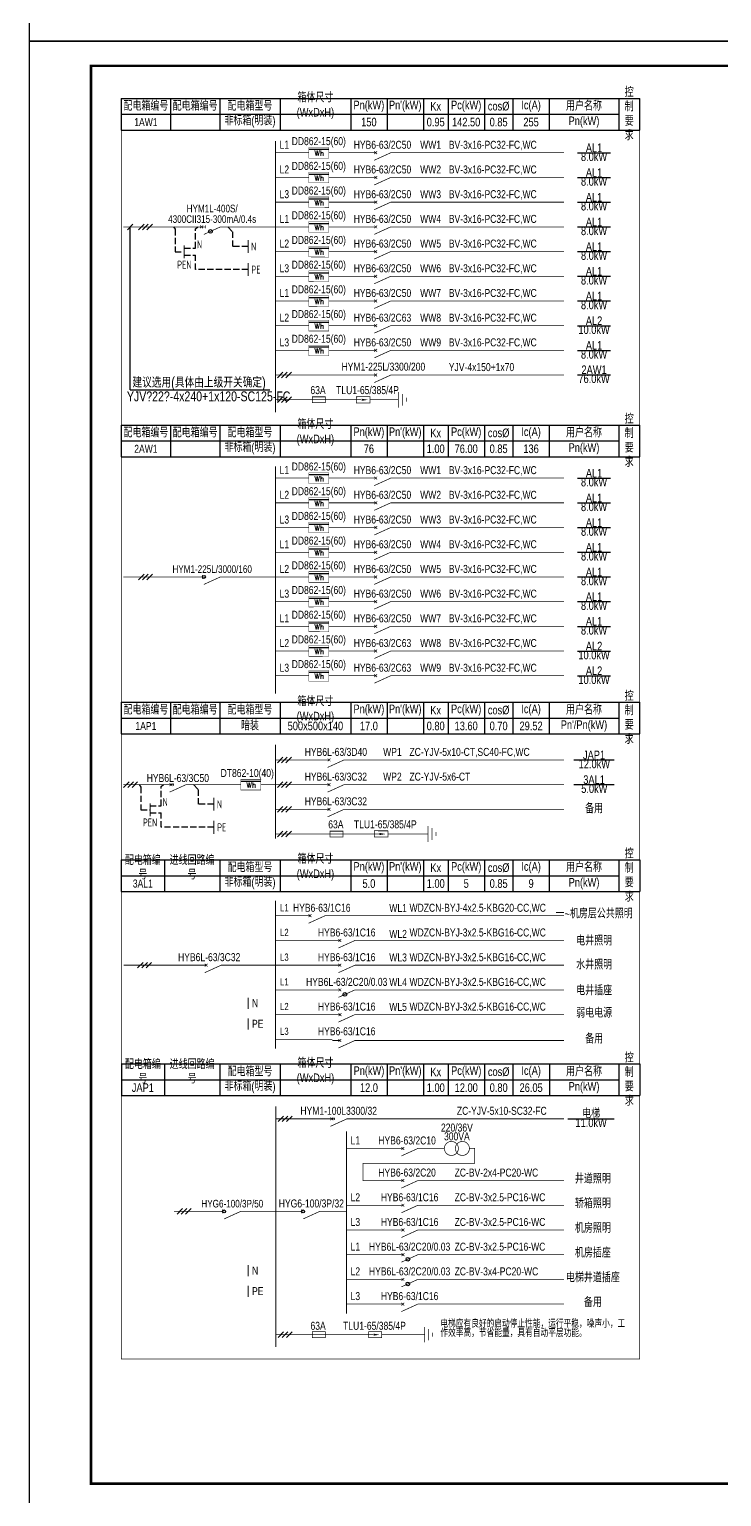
# Model space of a CAD drawing. Extents: x -993182 to -819982, y 169304 to 600104.
# Drawn here: x -993182 to -965128, y 481778 to 541179 of the extents above; entities that cross this region are included whole.
import ezdxf
from ezdxf.enums import TextEntityAlignment as Align

# ---------------------------------------------------------------- set-up
doc = ezdxf.new("R2010")
doc.units = 0
doc.header["$LTSCALE"] = 1000
doc.header["$MEASUREMENT"] = 0
doc.linetypes.add('DASH', pattern=[0.35, 0.25, -0.1])
for name, color, linetype in [('DIM-箱柜', 3, 'Continuous'), ('DIM-系统', 3, 'Continuous'), ('ELEMENT', 3, 'Continuous'), ('PUB_TITLE', 146, 'Continuous'), ('SIG_TEXT', 7, 'Continuous'), ('TEL_TEXT', 7, 'Continuous'), ('WIRE-母线', 6, 'Continuous'), ('WIRE-系统', 4, 'Continuous')]:
    doc.layers.add(name, color=color, linetype=linetype)
doc.styles.add('_SIMPLEX', font='SIMPLEX.shx', dxfattribs={"width": 0.75})
doc.styles.add('DIM_FONT', font='simplex_.ttf', dxfattribs={"width": 0.7, "bigfont": 'GBCBIG'})
doc.styles.get("Standard").update_dxf_attribs({"font": 'gbenor.shx', "bigfont": 'gbcbig.shx'})
doc.styles.add('电-ele', font='ICED.shx', dxfattribs={"width": 0.8, "bigfont": 'BZHZ.shx'})
doc.styles.add('电-ele1', font='ICED.shx', dxfattribs={"width": 0.8, "bigfont": 'BZHZ.shx'})

# ---------------------------------------------------------------- blocks, each defined once
blk = doc.blocks.new('$TelecSys$00000016')
for p, q in [((-0.2, 0.4), (-1, -0.4)), ((0.4, 0.4), (-0.4, -0.4)), ((1, 0.4), (0.2, -0.4))]:
    blk.add_line(p, q)
at = {"width": 0.8}
blk.add_attdef('N', text='', height=1, dxfattribs=at).set_placement((-0.02, 1.06), align=Align.MIDDLE)
blk = doc.blocks.new('$element$00000591')
blk.add_line((0.173, 0), (0.173, -1))
at = {"const_width": 0.0233}
blk.add_lwpolyline([(-0.267, 0), (0.267, 0), (0.267, -1), (-0.267, -1), (-0.267, 0)], dxfattribs=at)
at = {"style": '_SIMPLEX'}
blk.add_text('Wh', height=0.2667, rotation=270, dxfattribs=at).set_placement((-0.161, -0.281))
at = {"flags": 9}
blk.add_attdef('S', (0, 0), '', height=0.00000667, dxfattribs=at)
blk.add_attdef('S', (0, 0), '', height=0.00000667, dxfattribs=at)
blk.add_attdef('S', (0, 0), '', height=0.00000667, dxfattribs=at)
blk = doc.blocks.new('$element$00000497')
at = {"const_width": 0.0233}
for points in [[(0, 0), (0, -0.25)], [(0, -1), (0, -0.75), (-0.25, -0.2)], [(-0.047, -0.297), (0.047, -0.203)], [(-0.047, -0.203), (0.047, -0.297)]]:
    blk.add_lwpolyline(points, dxfattribs=at)
at = {"flags": 9}
blk.add_attdef('S', (0, 0), '', height=0.00000667, dxfattribs=at)
blk = doc.blocks.new('$element_U$00000003')
at = {"const_width": 0.0233}
for points in [[(0, 0), (0, -0.251)], [(0, -1.004), (0, -0.753), (-0.251, -0.201)], [(-0.047, -0.078), (0.047, -0.173)], [(-0.047, -0.173), (0.047, -0.078)], [(-0.047, -0.251), (0.047, -0.251)]]:
    blk.add_lwpolyline(points, dxfattribs=at)
blk.add_circle((-0.152, -0.418), 0.0615)
at = {"layer": 'TEL_TEXT', "style": 'DIM_FONT', "flags": 1}
blk.add_attdef('S', text='', height=0.00000667, dxfattribs=at).set_placement((0, 0), align=Align.MIDDLE_CENTER)
blk = doc.blocks.new('$element$00000532')
at = {"const_width": 0.0233}
for points in [[(0, 0), (0, -0.283)], [(-0.1, -0.283), (0.1, -0.283), (0.1, -0.717), (-0.1, -0.717), (-0.1, -0.283)], [(0, -1), (0, -0.567)]]:
    blk.add_lwpolyline(points, dxfattribs=at)
for points in [[(-0.033, -0.55), (0.033, -0.55), (0, -0.35), (0.033, -0.55)], [(0.033, -0.55), (0, -0.35), (-0.033, -0.55), (0.033, -0.55)], [(0, -0.367), (-0.033, -0.567), (0.033, -0.567), (0, -0.367)]]:
    blk.add_solid(points)
at = {"flags": 9}
blk.add_attdef('S', (0, 0), '', height=0.00000667, dxfattribs=at)
blk = doc.blocks.new('$element$00000277')
at = {"const_width": 0.0233}
for points in [[(0, 0), (0, -0.375)], [(-0.25, -0.375), (0.25, -0.375)], [(-0.188, -0.5), (0.188, -0.5)], [(-0.062, -0.625), (0.062, -0.625)]]:
    blk.add_lwpolyline(points, dxfattribs=at)
at = {"flags": 9}
blk.add_attdef('S', (0, 0), '', height=0.00000667, dxfattribs=at)
blk = doc.blocks.new('$element$00000582')
at = {"const_width": 0.0233}
for points in [[(0, 0), (0, -1)], [(-0.1, -0.283), (0.1, -0.283), (0.1, -0.717), (-0.1, -0.717), (-0.1, -0.283)]]:
    blk.add_lwpolyline(points, dxfattribs=at)
at = {"flags": 9}
blk.add_attdef('S', (0, 0), '', height=0.00000667, dxfattribs=at)
blk = doc.blocks.new('*T1065')
at = {"color": 0, "linetype": 'ByBlock', "lineweight": -2}
for p, q in [((0, 0), (17013, 0)), ((0, 0), (0, -1280)), ((2443, 0), (2443, -1280)), ((5305, 0), (5305, -1280)), ((6777, 0), (6777, -1280)), ((8250, 0), (8250, -1280)), ((9247, 0), (9247, -1280)), ((10720, 0), (10720, -1280)), ((11876, 0), (11876, -1280)), ((13350, 0), (13350, -1280)), ((16163, 0), (16163, -1280)), ((17013, 0), (17013, -1280)), ((0, -640), (16163, -640)), ((0, -1280), (17013, -1280))]:
    blk.add_line(p, q, dxfattribs=at)
at = {"color": 0, "char_height": 350, "attachment_point": 5, "style": '电-ele1'}
for s, insert, width in [('配电箱型号', (1221, -320), 2242.59), ('箱体尺寸(WxDxH)', (3874, -320), 2662.23), ('Pn(kW)', (6041, -320), 1272.33), ("Pn'(kW)", (7513, -320), 1272.38), ('Kx', (8748, -320), 797.66), ('Pc(kW)', (9983, -320), 1272.38), ('cos%%C', (11298, -320), 956.55), ('Ic(A)', (12613, -320), 1273.76), ('用户名称', (14757, -320), 2613.32), ('控制\\P要求', (16588, -640), 649.83), ('非标箱(明装)', (1221, -960), 2242.59), ('76', (6041, -960), 1272.33), ('1.00', (8748, -960), 797.66), ('76.00', (9983, -960), 1272.38), ('0.85', (11298, -960), 956.55), ('136', (12613, -960), 1273.76), ('Pn(kW)', (14757, -960), 2613.32)]:
    blk.add_mtext(s, dxfattribs=dict(at, insert=insert, width=width))
blk = doc.blocks.new('*T97')
at = {"color": 0, "linetype": 'ByBlock', "lineweight": -2}
for p, q in [((0, 0), (3992, 0)), ((0, 0), (0, -1280)), ((1996, 0), (1996, -1280)), ((3992, 0), (3992, -1280)), ((0, -640), (3992, -640)), ((0, -1280), (3992, -1280))]:
    blk.add_line(p, q, dxfattribs=at)
at = {"color": 0, "width": 1796.22, "attachment_point": 5, "style": '电-ele1'}
for s, insert, char_height in [('配电箱编号', (998, -320), 350), ('配电箱编号', (2994, -320), 350), ('2AW1', (998, -960), 324)]:
    blk.add_mtext(s, dxfattribs=dict(at, insert=insert, char_height=char_height))
blk = doc.blocks.new('$element$00000523')
at = {"const_width": 0.0233}
for points in [[(0, 0), (0, -0.15)], [(0, -1), (0, -0.75), (-0.25, -0.2)], [(-0.067, -0.15), (0.067, -0.15)]]:
    blk.add_lwpolyline(points, dxfattribs=at)
blk.add_circle((0, -0.2), 0.05)
at = {"flags": 9}
blk.add_attdef('S', (0, 0), '', height=0.00000667, dxfattribs=at)
blk = doc.blocks.new('*T1067')
at = {"color": 0, "linetype": 'ByBlock', "lineweight": -2}
for p, q in [((0, 0), (17013, 0)), ((0, 0), (0, -1280)), ((2443, 0), (2443, -1280)), ((5305, 0), (5305, -1280)), ((6777, 0), (6777, -1280)), ((8250, 0), (8250, -1280)), ((9247, 0), (9247, -1280)), ((10720, 0), (10720, -1280)), ((11876, 0), (11876, -1280)), ((13350, 0), (13350, -1280)), ((16163, 0), (16163, -1280)), ((17013, 0), (17013, -1280)), ((0, -640), (16163, -640)), ((0, -1280), (17013, -1280))]:
    blk.add_line(p, q, dxfattribs=at)
at = {"color": 0, "char_height": 350, "attachment_point": 5, "style": '电-ele1'}
for s, insert, width in [('配电箱型号', (1221, -320), 2242.59), ('箱体尺寸(WxDxH)', (3874, -320), 2662.23), ('Pn(kW)', (6041, -320), 1272.33), ("Pn'(kW)", (7513, -320), 1272.38), ('Kx', (8748, -320), 797.66), ('Pc(kW)', (9983, -320), 1272.38), ('cos%%C', (11298, -320), 956.55), ('Ic(A)', (12613, -320), 1273.76), ('用户名称', (14757, -320), 2613.32), ('控制\\P要求', (16588, -640), 649.83), ('暗装', (1221, -960), 2242.59), ('500x500x140', (3874, -960), 2662.23), ('17.0', (6041, -960), 1272.33), ('0.80', (8748, -960), 797.66), ('13.60', (9983, -960), 1272.38), ('0.70', (11298, -960), 956.55), ('29.52', (12613, -960), 1273.76), ("Pn'/Pn(kW)", (14757, -960), 2613.32)]:
    blk.add_mtext(s, dxfattribs=dict(at, insert=insert, width=width))
blk = doc.blocks.new('$element_U$00000002')
at = {"const_width": 0.0233}
for points in [[(0, 0), (0, -0.25)], [(0, -1), (0, -0.75), (-0.25, -0.2)], [(-0.047, -0.203), (0.047, -0.297)], [(-0.047, -0.297), (0.047, -0.203)], [(-0.043, -0.338), (0.043, -0.338)], [(0, -0.25), (0, -0.338)]]:
    blk.add_lwpolyline(points, dxfattribs=at)
at = {"flags": 9}
blk.add_attdef('S', (0, 0), '', height=0.00000667, dxfattribs=at)
at = {"layer": 'TEL_TEXT', "flags": 1}
blk.add_attdef('S', text='', height=0.00000667, dxfattribs=at).set_placement((0, 0), align=Align.MIDDLE_CENTER)
blk.add_attdef('S', text='', height=0.00000667, dxfattribs=at).set_placement((0, 0), align=Align.MIDDLE_CENTER)
blk.add_attdef('S', text='', height=0.00000667, rotation=270, dxfattribs=at).set_placement((0, 0), align=Align.MIDDLE_CENTER)
blk = doc.blocks.new('$element$00000499')
at = {"const_width": 0.0233}
for points in [[(0, 0), (0, -1)], [(-0.1, -0.283), (0.1, -0.283), (0.1, -0.717), (-0.1, -0.717), (-0.1, -0.283)]]:
    blk.add_lwpolyline(points, dxfattribs=at)
at = {"flags": 9}
blk.add_attdef('S', (0, 0), '', height=0.00000667, dxfattribs=at)
blk = doc.blocks.new('电涌保护')
at = {"layer": 'WIRE-母线', "const_width": 40.5}
blk.add_lwpolyline([(0, 0), (0, -1000)], dxfattribs=at)
at = {"layer": 'WIRE-系统'}
for points, const_width in [([(0, -500), (1143, -500)], 28.3), ([(3427, -500), (2358, -500)], 28.4), ([(5584, -500), (4642, -500)], 28.4)]:
    blk.add_lwpolyline(points, dxfattribs=dict(at, const_width=const_width))
at = {"layer": 'DIM-系统', "xscale": 283.5, "yscale": 283.5, "zscale": 283.5}
blk.add_blockref('$TelecSys$00000016', (380, -501), dxfattribs=at)
at = {"layer": 'ELEMENT', "xscale": 1215, "yscale": 1215, "zscale": 1215}
for name, p, rotation in [('$element$00000499', (1143, -500), 90), ('$element$00000532', (4642, -500), 270), ('$element$00000277', (5584, -500), 90)]:
    blk.add_blockref(name, p, dxfattribs=dict(at, rotation=rotation))
at = {"style": '电-ele1', "width": 0.8}
for tag, p in [('低压熔断器', (1720, -302)), ('电涌保护器', (4004, -302))]:
    blk.add_attdef(tag, text='', height=324, dxfattribs=at).set_placement(p, align=Align.CENTER)
blk = doc.blocks.new('*T99')
at = {"color": 0, "linetype": 'ByBlock', "lineweight": -2}
for p, q in [((0, 0), (17013, 0)), ((0, 0), (0, -1280)), ((2443, 0), (2443, -1280)), ((5305, 0), (5305, -1280)), ((6777, 0), (6777, -1280)), ((8250, 0), (8250, -1280)), ((9247, 0), (9247, -1280)), ((10720, 0), (10720, -1280)), ((11876, 0), (11876, -1280)), ((13350, 0), (13350, -1280)), ((16163, 0), (16163, -1280)), ((17013, 0), (17013, -1280)), ((0, -640), (16163, -640)), ((0, -1280), (17013, -1280))]:
    blk.add_line(p, q, dxfattribs=at)
at = {"color": 0, "char_height": 350, "attachment_point": 5, "style": '电-ele1'}
for s, insert, width in [('配电箱型号', (1221, -320), 2242.59), ('箱体尺寸(WxDxH)', (3874, -320), 2662.23), ('Pn(kW)', (6041, -320), 1272.33), ("Pn'(kW)", (7513, -320), 1272.38), ('Kx', (8748, -320), 797.66), ('Pc(kW)', (9983, -320), 1272.38), ('cos%%C', (11298, -320), 956.55), ('Ic(A)', (12613, -320), 1273.76), ('用户名称', (14757, -320), 2613.32), ('控制\\P要求', (16588, -640), 649.83), ('非标箱(明装)', (1221, -960), 2242.59), ('12.0', (6041, -960), 1272.33), ('1.00', (8748, -960), 797.66), ('12.00', (9983, -960), 1272.38), ('0.80', (11298, -960), 956.55), ('26.05', (12613, -960), 1273.76), ('Pn(kW)', (14757, -960), 2613.32)]:
    blk.add_mtext(s, dxfattribs=dict(at, insert=insert, width=width))
blk = doc.blocks.new('*T100')
at = {"color": 0, "linetype": 'ByBlock', "lineweight": -2}
for p, q in [((0, 0), (3992, 0)), ((0, 0), (0, -1280)), ((1744, 0), (1744, -1280)), ((3992, 0), (3992, -1280)), ((0, -640), (3992, -640)), ((0, -1280), (3992, -1280))]:
    blk.add_line(p, q, dxfattribs=at)
at = {"color": 0, "char_height": 350, "attachment_point": 5, "style": '电-ele1'}
for s, insert, width in [('配电箱编号', (872, -320), 1543.96), ('进线回路编号', (2868, -320), 2048.47), ('JAP1', (872, -960), 1543.96)]:
    blk.add_mtext(s, dxfattribs=dict(at, insert=insert, width=width))
blk = doc.blocks.new('$element$00000151')
at = {"const_width": 0.0233}
blk.add_lwpolyline([(0, 0), (0, -0.188)], dxfattribs=at)
for points in [[(0, -0.188, 1), (0, -0.655, 1), (0, -0.188, -1)], [(0, -0.555, 1), (0, -1.022, 1), (0, -0.555, -1)]]:
    blk.add_lwpolyline(points, format="xyb", close=True, dxfattribs=at)
at = {"flags": 9}
blk.add_attdef('S', (0, 0), '', height=0.00000667, dxfattribs=at)
blk = doc.blocks.new('$element$00000576')
at = {"const_width": 0.0233}
for points in [[(0, 0), (0, -0.25)], [(0, -1), (0, -0.75), (-0.25, -0.2)], [(-0.047, -0.297), (0.047, -0.203)], [(-0.047, -0.203), (0.047, -0.297)]]:
    blk.add_lwpolyline(points, dxfattribs=at)
at = {"flags": 9}
blk.add_attdef('S', (0, 0), '', height=0.00000667, dxfattribs=at)
blk = doc.blocks.new('$element$00000525')
at = {"const_width": 0.0233}
for points in [[(0, 0), (0, -0.25)], [(-0.25, -0.2), (0, -0.75), (0, -1)], [(-0.047, -0.203), (0.047, -0.297)], [(0.047, -0.203), (-0.047, -0.297)]]:
    blk.add_lwpolyline(points, dxfattribs=at)
blk.add_circle((-0.151, -0.417), 0.0615)
at = {"flags": 9}
blk.add_attdef('S', (0, 0), '', height=0.00000667, dxfattribs=at)
blk = doc.blocks.new('*T1068')
at = {"color": 0, "linetype": 'ByBlock', "lineweight": -2}
for p, q in [((0, 0), (17013, 0)), ((0, 0), (0, -1280)), ((2443, 0), (2443, -1280)), ((5305, 0), (5305, -1280)), ((6777, 0), (6777, -1280)), ((8250, 0), (8250, -1280)), ((9247, 0), (9247, -1280)), ((10720, 0), (10720, -1280)), ((11876, 0), (11876, -1280)), ((13350, 0), (13350, -1280)), ((16163, 0), (16163, -1280)), ((17013, 0), (17013, -1280)), ((0, -640), (16163, -640)), ((0, -1280), (17013, -1280))]:
    blk.add_line(p, q, dxfattribs=at)
at = {"color": 0, "char_height": 350, "attachment_point": 5, "style": '电-ele1'}
for s, insert, width in [('配电箱型号', (1221, -320), 2242.59), ('箱体尺寸(WxDxH)', (3874, -320), 2662.23), ('Pn(kW)', (6041, -320), 1272.33), ("Pn'(kW)", (7513, -320), 1272.38), ('Kx', (8748, -320), 797.66), ('Pc(kW)', (9983, -320), 1272.38), ('cos%%C', (11298, -320), 956.55), ('Ic(A)', (12613, -320), 1273.76), ('用户名称', (14757, -320), 2613.32), ('控制\\P要求', (16588, -640), 649.83), ('非标箱(明装)', (1221, -960), 2242.59), ('5.0', (6041, -960), 1272.33), ('1.00', (8748, -960), 797.66), ('5', (9983, -960), 1272.38), ('0.85', (11298, -960), 956.55), ('9', (12613, -960), 1273.76), ('Pn(kW)', (14757, -960), 2613.32)]:
    blk.add_mtext(s, dxfattribs=dict(at, insert=insert, width=width))
blk = doc.blocks.new('*T101')
at = {"color": 0, "linetype": 'ByBlock', "lineweight": -2}
for p, q in [((0, 0), (3992, 0)), ((0, 0), (0, -1280)), ((1744, 0), (1744, -1280)), ((3992, 0), (3992, -1280)), ((0, -640), (3992, -640)), ((0, -1280), (3992, -1280))]:
    blk.add_line(p, q, dxfattribs=at)
at = {"color": 0, "attachment_point": 5, "style": '电-ele1'}
for s, insert, char_height, width in [('配电箱编号', (872, -320), 350, 1543.96), ('进线回路编号', (2868, -320), 350, 2048.47), ('3AL1', (872, -960), 324, 1543.96)]:
    blk.add_mtext(s, dxfattribs=dict(at, insert=insert, char_height=char_height, width=width))
blk = doc.blocks.new('*T102')
at = {"color": 0, "linetype": 'ByBlock', "lineweight": -2}
for p, q in [((0, 0), (3992, 0)), ((0, 0), (0, -1280)), ((1996, 0), (1996, -1280)), ((3992, 0), (3992, -1280)), ((0, -640), (3992, -640)), ((0, -1280), (3992, -1280))]:
    blk.add_line(p, q, dxfattribs=at)
at = {"color": 0, "width": 1796.22, "attachment_point": 5, "style": '电-ele1'}
for s, insert, char_height in [('配电箱编号', (998, -320), 350), ('配电箱编号', (2994, -320), 350), ('1AP1', (998, -960), 324)]:
    blk.add_mtext(s, dxfattribs=dict(at, insert=insert, char_height=char_height))
blk = doc.blocks.new('*T1069')
at = {"color": 0, "linetype": 'ByBlock', "lineweight": -2}
for p, q in [((0, 0), (17013, 0)), ((0, 0), (0, -1280)), ((2443, 0), (2443, -1280)), ((5305, 0), (5305, -1280)), ((6777, 0), (6777, -1280)), ((8250, 0), (8250, -1280)), ((9247, 0), (9247, -1280)), ((10720, 0), (10720, -1280)), ((11876, 0), (11876, -1280)), ((13350, 0), (13350, -1280)), ((16163, 0), (16163, -1280)), ((17013, 0), (17013, -1280)), ((0, -640), (16163, -640)), ((0, -1280), (17013, -1280))]:
    blk.add_line(p, q, dxfattribs=at)
at = {"color": 0, "char_height": 350, "attachment_point": 5, "style": '电-ele1'}
for s, insert, width in [('配电箱型号', (1221, -320), 2242.59), ('箱体尺寸(WxDxH)', (3874, -320), 2662.23), ('Pn(kW)', (6041, -320), 1272.33), ("Pn'(kW)", (7513, -320), 1272.38), ('Kx', (8748, -320), 797.66), ('Pc(kW)', (9983, -320), 1272.38), ('cos%%C', (11298, -320), 956.55), ('Ic(A)', (12613, -320), 1273.76), ('用户名称', (14757, -320), 2613.32), ('控制\\P要求', (16588, -640), 649.83), ('非标箱(明装)', (1221, -960), 2242.59), ('150', (6041, -960), 1272.33), ('0.95', (8748, -960), 797.66), ('142.50', (9983, -960), 1272.38), ('0.85', (11298, -960), 956.55), ('255', (12613, -960), 1273.76), ('Pn(kW)', (14757, -960), 2613.32)]:
    blk.add_mtext(s, dxfattribs=dict(at, insert=insert, width=width))
blk = doc.blocks.new('*T103')
at = {"color": 0, "linetype": 'ByBlock', "lineweight": -2}
for p, q in [((0, 0), (3992, 0)), ((0, 0), (0, -1280)), ((1996, 0), (1996, -1280)), ((3992, 0), (3992, -1280)), ((0, -640), (3992, -640)), ((0, -1280), (3992, -1280))]:
    blk.add_line(p, q, dxfattribs=at)
at = {"color": 0, "width": 1796.22, "attachment_point": 5, "style": '电-ele1'}
for s, insert, char_height in [('配电箱编号', (998, -320), 350), ('配电箱编号', (2994, -320), 350), ('1AW1', (998, -960), 324)]:
    blk.add_mtext(s, dxfattribs=dict(at, insert=insert, char_height=char_height))

msp = doc.modelspace()

# ---------------------------------------------------------------- linework, layer by layer
for p, q in [((-989209, 533069), (-988982, 533296)), ((-989096, 526588), (-989096, 533182)), ((-989096, 526588), (-983440, 526588))]:
    msp.add_line(p, q)
at = {"const_width": 25}
for points in [[(-989456, 538383), (-968451, 538383), (-968451, 525157), (-989456, 525157)], [(-989456, 525157), (-968451, 525157), (-968451, 513937), (-989456, 513937)], [(-989456, 513937), (-968451, 513937), (-968451, 507557), (-989455, 507557)], [(-989455, 506277), (-968449, 506277), (-968449, 499294), (-989455, 499294)], [(-989453, 499294), (-968448, 499294), (-968448, 487352), (-989453, 487352)]]:
    msp.add_lwpolyline(points, close=True, dxfattribs=at)
at = {"layer": 'DIM-箱柜'}
for p, q in [((-970965, 536182), (-969628, 536182)), ((-970965, 535182), (-969628, 535182)), ((-970965, 534182), (-969628, 534182)), ((-970965, 533182), (-969628, 533182)), ((-970965, 532182), (-969628, 532182)), ((-970965, 531182), (-969628, 531182)), ((-970965, 530182), (-969628, 530182)), ((-970965, 529182), (-969628, 529182)), ((-970965, 529182), (-969628, 529182)), ((-970965, 528182), (-969628, 528182)), ((-970965, 528182), (-969628, 528182)), ((-970965, 527197), (-969628, 527197)), ((-970965, 527197), (-969628, 527197)), ((-970965, 523011), (-969628, 523011)), ((-970965, 522011), (-969628, 522011)), ((-970965, 521011), (-969628, 521011)), ((-970965, 520011), (-969628, 520011)), ((-970965, 519011), (-969628, 519011)), ((-970965, 518011), (-969628, 518011)), ((-970965, 517011), (-969628, 517011)), ((-970965, 516011), (-969628, 516011)), ((-970965, 516011), (-969628, 516011)), ((-970965, 515011), (-969628, 515011)), ((-970965, 515011), (-969628, 515011)), ((-971115, 511603), (-969478, 511603)), ((-971115, 510603), (-969478, 510603))]:
    msp.add_line(p, q, dxfattribs=at)
at = {"layer": 'PUB_TITLE'}
for points in [[(-909082, 540704), (-909082, 600104), (-993182, 600104), (-993182, 540704)], [(-909082, 481304), (-909082, 540704), (-993182, 540704), (-993182, 481304)]]:
    msp.add_lwpolyline(points, close=True, dxfattribs=at)
at = {"layer": 'PUB_TITLE', "const_width": 100}
msp.add_lwpolyline([(-910082, 482304), (-910082, 539704), (-990682, 539704), (-990682, 482304)], close=True, dxfattribs=at)
at = {"layer": 'SIG_TEXT', "linetype": 'DASH'}
for p, q in [((-987337, 533182), (-987273, 533083)), ((-987273, 533083), (-987273, 532167)), ((-986451, 533102), (-986353, 533182)), ((-986451, 532323), (-986451, 533102)), ((-985138, 533182), (-984956, 532985)), ((-984956, 532985), (-984956, 532387)), ((-986902, 532323), (-986451, 532323)), ((-984318, 532387), (-984956, 532387)), ((-987273, 532167), (-986902, 532167)), ((-986902, 532040), (-986451, 532040)), ((-986451, 531453), (-986451, 532040)), ((-984321, 531453), (-986451, 531453)), ((-988726, 510603), (-988662, 510505)), ((-988662, 510505), (-988662, 509589)), ((-987840, 510523), (-987742, 510603)), ((-987840, 509745), (-987840, 510523)), ((-986527, 510603), (-986345, 510406)), ((-986345, 510406), (-986345, 509808)), ((-988291, 509745), (-987840, 509745)), ((-985707, 509808), (-986345, 509808)), ((-988662, 509589), (-988291, 509589)), ((-988291, 509462), (-987840, 509462)), ((-987840, 508875), (-987840, 509462)), ((-985710, 508875), (-987840, 508875))]:
    msp.add_line(p, q, dxfattribs=at)
at = {"layer": 'SIG_TEXT', "color": 7}
msp.add_line((-971358, 497074), (-969479, 497074), dxfattribs=at)
at = {"layer": 'WIRE-母线', "const_width": 40.5, "elevation": 0}
for points in [[(-983203, 525669), (-983203, 536663)], [(-986902, 531903), (-986902, 532431)], [(-984318, 532123), (-984318, 532651)], [(-984321, 531189), (-984321, 531717)], [(-983203, 508420), (-983203, 512218)], [(-988291, 509325), (-988291, 509852)], [(-985707, 509544), (-985707, 510072)], [(-985710, 508611), (-985710, 509138)], [(-983201, 499916), (-983201, 505902)], [(-984319, 501974), (-984319, 501514)], [(-984319, 501140), (-984319, 500680)], [(-983200, 487836), (-983200, 497574)], [(-980326, 489185), (-980326, 496574)], [(-984318, 491150), (-984318, 490691)], [(-984318, 490316), (-984318, 489857)]]:
    msp.add_lwpolyline(points, dxfattribs=at)
at = {"layer": 'WIRE-母线', "const_width": 40.5}
msp.add_lwpolyline([(-983203, 514279), (-983203, 523492)], dxfattribs=at)
at = {"layer": 'WIRE-系统', "elevation": 0}
for points, const_width in [([(-983203, 536182), (-981858, 536182)], 28.4), ([(-981048, 536182), (-979450, 536182)], 28.4), ([(-978235, 536182), (-971614, 536182)], 28.4), ([(-978235, 536182), (-971517, 536182)], 28.4), ([(-983203, 535182), (-981858, 535182)], 28.4), ([(-981048, 535182), (-979450, 535182)], 28.4), ([(-978235, 535182), (-971614, 535182)], 28.4), ([(-978235, 535182), (-971517, 535182)], 28.4), ([(-983203, 534182), (-981858, 534182)], 28.4), ([(-981048, 534182), (-979450, 534182)], 28.4), ([(-978235, 534182), (-971614, 534182)], 28.4), ([(-978235, 534182), (-971517, 534182)], 28.4), ([(-989366, 533182), (-986353, 533182)], 28.4), ([(-985133, 533182), (-983203, 533182)], 28.4), ([(-983203, 533182), (-981858, 533182)], 28.4), ([(-981048, 533182), (-979450, 533182)], 28.4), ([(-978235, 533182), (-971614, 533182)], 28.4), ([(-978235, 533182), (-971517, 533182)], 28.4), ([(-983203, 532182), (-981858, 532182)], 28.4), ([(-981048, 532182), (-979450, 532182)], 28.4), ([(-978235, 532182), (-971614, 532182)], 28.4), ([(-978235, 532182), (-971517, 532182)], 28.4), ([(-983203, 531182), (-981858, 531182)], 28.4), ([(-981048, 531182), (-979450, 531182)], 28.4), ([(-978235, 531182), (-971614, 531182)], 28.4), ([(-978235, 531182), (-971517, 531182)], 28.4), ([(-983203, 530182), (-981858, 530182)], 28.4), ([(-981048, 530182), (-979450, 530182)], 28.4), ([(-978235, 530182), (-971614, 530182)], 28.4), ([(-978235, 530182), (-971517, 530182)], 28.4), ([(-983203, 529182), (-981858, 529182)], 28.4), ([(-981048, 529182), (-979450, 529182)], 28.4), ([(-978235, 529182), (-971614, 529182)], 28.4), ([(-978235, 529182), (-971517, 529182)], 28.4), ([(-983203, 528182), (-981858, 528182)], 28.4), ([(-981048, 528182), (-979450, 528182)], 28.4), ([(-978235, 528182), (-971614, 528182)], 28.4), ([(-978235, 528182), (-971517, 528182)], 28.4), ([(-983203, 527182), (-979308, 527182)], 28.4), ([(-978235, 527182), (-971614, 527182)], 28.4), ([(-978235, 527182), (-971517, 527182)], 28.4), ([(-983203, 526182), (-982060, 526182)], 28.4), ([(-980845, 526182), (-980290, 526182)], 29.8), ([(-979011, 526182), (-978704, 526182)], 29.8), ([(-983203, 511603), (-981339, 511603)], 28.4), ([(-980124, 511603), (-971517, 511603)], 28.4), ([(-989366, 510603), (-987742, 510603)], 28.4), ([(-986527, 510603), (-984613, 510603)], 28.4), ([(-983803, 510603), (-983203, 510603)], 28.4), ([(-983203, 510603), (-981339, 510603)], 28.4), ([(-980124, 510603), (-971517, 510603)], 28.4), ([(-983203, 509603), (-981339, 509603)], 28.4), ([(-980124, 509603), (-971517, 509603)], 28.4), ([(-983203, 508603), (-981339, 508603)], 28.4), ([(-980124, 508603), (-979569, 508603)], 29.8), ([(-978290, 508603), (-977503, 508603)], 29.8), ([(-983201, 505294), (-982114, 505294)], 28.4), ([(-980899, 505294), (-971516, 505294)], 28.4), ([(-983201, 504294), (-980899, 504294)], 28.4), ([(-979684, 504294), (-971516, 504294)], 28.4), ([(-989365, 503294), (-986319, 503294)], 28.4), ([(-985104, 503294), (-983201, 503294)], 28.4), ([(-983201, 503294), (-980901, 503294)], 28.4), ([(-979684, 503294), (-971516, 503294)], 28.4), ([(-983201, 502294), (-980899, 502294)], 28.4), ([(-979684, 502294), (-971516, 502294)], 28.4), ([(-983201, 501294), (-980901, 501294)], 28.4), ([(-979684, 501294), (-971516, 501294)], 28.4), ([(-983201, 500294), (-980901, 500294)], 28.4), ([(-979684, 500245), (-971516, 500245)], 28.4), ([(-983200, 497074), (-981223, 497074)], 28.4), ([(-980326, 495875), (-978349, 495875)], 28.4), ([(-975351, 495875), (-975139, 495875), (-975139, 495274), (-979667, 495274), (-979667, 494574), (-978349, 494574)], 28.4), ([(-977134, 495875), (-976592, 495875)], 28.4), ([(-977134, 494574), (-971514, 494574)], 28.4), ([(-987313, 493324), (-985534, 493324)], 28.4), ([(-984380, 493324), (-983200, 493324)], 28.4), ([(-983200, 493324), (-982332, 493324)], 28.4), ([(-981117, 493324), (-980326, 493324)], 28.4), ([(-980326, 493574), (-978349, 493574)], 28.4), ([(-980326, 492574), (-978349, 492574)], 28.4), ([(-980326, 491574), (-978349, 491574)], 28.4), ([(-980326, 490574), (-978349, 490574)], 28.4), ([(-980326, 489574), (-978349, 489574)], 28.4)]:
    msp.add_lwpolyline(points, dxfattribs=dict(at, const_width=const_width))
at = {"layer": 'WIRE-系统', "const_width": 28.4}
for points in [[(-983203, 523011), (-981858, 523011)], [(-981048, 523011), (-979450, 523011)], [(-978235, 523011), (-971614, 523011)], [(-978235, 523011), (-971517, 523011)], [(-983203, 522011), (-981858, 522011)], [(-981048, 522011), (-979450, 522011)], [(-978235, 522011), (-971614, 522011)], [(-978235, 522011), (-971517, 522011)], [(-983203, 521011), (-981858, 521011)], [(-981048, 521011), (-979450, 521011)], [(-978235, 521011), (-971614, 521011)], [(-978235, 521011), (-971517, 521011)], [(-983203, 520011), (-981858, 520011)], [(-981048, 520011), (-979450, 520011)], [(-978235, 520011), (-971614, 520011)], [(-978235, 520011), (-971517, 520011)], [(-989366, 519011), (-986353, 519011)], [(-985133, 519011), (-983203, 519011)], [(-983203, 519011), (-981858, 519011)], [(-981048, 519011), (-979450, 519011)], [(-978235, 519011), (-971614, 519011)], [(-978235, 519011), (-971517, 519011)], [(-983203, 518011), (-981858, 518011)], [(-981048, 518011), (-979450, 518011)], [(-978235, 518011), (-971614, 518011)], [(-978235, 518011), (-971517, 518011)], [(-983203, 517011), (-981858, 517011)], [(-981048, 517011), (-979450, 517011)], [(-978235, 517011), (-971614, 517011)], [(-978235, 517011), (-971517, 517011)], [(-983203, 516011), (-981858, 516011)], [(-981048, 516011), (-979450, 516011)], [(-978235, 516011), (-971614, 516011)], [(-978235, 516011), (-971517, 516011)], [(-983203, 515011), (-981858, 515011)], [(-981048, 515011), (-979450, 515011)], [(-978235, 515011), (-971614, 515011)], [(-978235, 515011), (-971517, 515011)]]:
    msp.add_lwpolyline(points, dxfattribs=at)
at = {"layer": 'WIRE-系统', "elevation": 0}
for points in [[(-980008, 497074, 28.4, 28.4, 0), (-971514, 497074, 25.5, 25.5, 0)], [(-977134, 493574, 28.4, 28.4, 0), (-971514, 493574, 25.5, 25.5, 0)], [(-977134, 492574, 28.4, 28.4, 0), (-971514, 492574, 25.5, 25.5, 0)], [(-977134, 491574, 28.4, 28.4, 0), (-971514, 491574, 25.5, 25.5, 0)], [(-977134, 490574, 28.4, 28.4, 0), (-971514, 490574, 25.5, 25.5, 0)], [(-977134, 489574, 28.4, 28.4, 0), (-971514, 489574, 25.5, 25.5, 0)]]:
    msp.add_lwpolyline(points, format="xyseb", dxfattribs=at)

# ---------------------------------------------------------------- block references
for name, p in [('*T103', (-989456, 538383)), ('*T1069', (-985464, 538383)), ('*T97', (-989456, 525157)), ('*T1065', (-985464, 525157)), ('*T102', (-989456, 513937)), ('*T1067', (-985464, 513937)), ('*T101', (-989455, 507557)), ('*T1068', (-985462, 507557)), ('*T100', (-989453, 499294)), ('*T99', (-985461, 499294))]:
    msp.add_blockref(name, p)
msp.add_blockref('电涌保护', (-983200, 488836)).add_auto_attribs({'电涌保护器': 'TLU1-65/385/4P', '低压熔断器': '63A'})
at = {"layer": 'DIM-系统', "xscale": 283.5, "yscale": 283.5, "zscale": 283.5}
for p in [(-988476, 533182), (-982847, 527182), (-982847, 526182), (-988476, 519011), (-982847, 511603), (-989078, 510603), (-982847, 510603), (-982847, 509603), (-982847, 508603), (-988509, 503294), (-982820, 497074), (-986912, 493324)]:
    msp.add_blockref('$TelecSys$00000016', p, dxfattribs=at)
at = {"layer": 'ELEMENT'}
for name, p, xscale, yscale, zscale, rotation in [('$element$00000591', (-981858, 536182), 810, 810, 810, 90.00000000067723), ('$element$00000497', (-979450, 536182), 1215, 1215, 1215, 90.00000000067655), ('$element$00000591', (-981858, 535182), 810, 810, 810, 90.00000000067723), ('$element$00000497', (-979450, 535182), 1215, 1215, 1215, 90.00000000067655), ('$element$00000591', (-981858, 534182), 810, 810, 810, 90.00000000067723), ('$element$00000497', (-979450, 534182), 1215, 1215, 1215, 90.00000000067655), ('$element_U$00000003', (-986353, 533182), 1215, 1215, 1215, 90), ('$element$00000591', (-981858, 533182), 810, 810, 810, 90.00000000067723), ('$element$00000497', (-979450, 533182), 1215, 1215, 1215, 90.00000000067655), ('$element$00000591', (-981858, 532182), 810, 810, 810, 90.00000000067723), ('$element$00000497', (-979450, 532182), 1215, 1215, 1215, 90.00000000067655), ('$element$00000591', (-981858, 531182), 810, 810, 810, 90.00000000067723), ('$element$00000497', (-979450, 531182), 1215, 1215, 1215, 90.00000000067655), ('$element$00000591', (-981858, 530182), 810, 810, 810, 90.00000000067723), ('$element$00000497', (-979450, 530182), 1215, 1215, 1215, 90.00000000067655), ('$element$00000591', (-981858, 529182), 810, 810, 810, 90.00000000067723), ('$element$00000497', (-979450, 529182), 1215, 1215, 1215, 90.00000000067655), ('$element$00000591', (-981858, 528182), 810, 810, 810, 90.00000000067723), ('$element$00000497', (-979450, 528182), 1215, 1215, 1215, 90.00000000067655), ('$element$00000497', (-979450, 527182), 1215, 1215, 1215, 90.00000000067655), ('$element$00000582', (-982060, 526182), 1215, 1215, 1215, 90.00000000067655), ('$element$00000532', (-979011, 526182), 1278.94736842066, 1278.94736842066, 1278.94736842066, 270.0000000006767), ('$element$00000277', (-978704, 526182), 1278.94736842066, 1278.94736842066, 1278.94736842066, 90.00000000067668), ('$element$00000591', (-981858, 523011), 810, 810, 810, 90.00000000067723), ('$element$00000497', (-979450, 523011), 1215, 1215, 1215, 90.00000000067655), ('$element$00000591', (-981858, 522011), 810, 810, 810, 90.00000000067723), ('$element$00000497', (-979450, 522011), 1215, 1215, 1215, 90.00000000067655), ('$element$00000591', (-981858, 521011), 810, 810, 810, 90.00000000067723), ('$element$00000497', (-979450, 521011), 1215, 1215, 1215, 90.00000000067655), ('$element$00000591', (-981858, 520011), 810, 810, 810, 90.00000000067723), ('$element$00000497', (-979450, 520011), 1215, 1215, 1215, 90.00000000067655), ('$element$00000591', (-981858, 519011), 810, 810, 810, 90.00000000067723), ('$element$00000523', (-986353, 519011), 1215, 1215, 1215, 90), ('$element$00000497', (-979450, 519011), 1215, 1215, 1215, 90.00000000067655), ('$element$00000591', (-981858, 518011), 810, 810, 810, 90.00000000067723), ('$element$00000497', (-979450, 518011), 1215, 1215, 1215, 90.00000000067655), ('$element$00000591', (-981858, 517011), 810, 810, 810, 90.00000000067723), ('$element$00000497', (-979450, 517011), 1215, 1215, 1215, 90.00000000067655), ('$element$00000591', (-981858, 516011), 810, 810, 810, 90.00000000067723), ('$element$00000497', (-979450, 516011), 1215, 1215, 1215, 90.00000000067655), ('$element$00000591', (-981858, 515011), 810, 810, 810, 90.00000000067723), ('$element$00000497', (-979450, 515011), 1215, 1215, 1215, 90.00000000067655), ('$element$00000497', (-981339, 511603), 1215, 1215, 1215, 90.00000000067655), ('$element_U$00000002', (-987742, 510603), 1215, 1215, 1215, 90.00000000067655), ('$element$00000591', (-984613, 510603), 810, 810, 810, 90), ('$element$00000497', (-981339, 510603), 1215, 1215, 1215, 90.00000000067655), ('$element$00000497', (-981339, 509603), 1215, 1215, 1215, 90.00000000067655), ('$element$00000582', (-981339, 508603), 1215, 1215, 1215, 90.00000000067655), ('$element$00000532', (-978290, 508603), 1278.94736842066, 1278.94736842066, 1278.94736842066, 270.0000000006764), ('$element$00000277', (-977503, 508603), 1278.94736842066, 1278.94736842066, 1278.94736842066, 90.00000000067655), ('$element$00000497', (-982114, 505294), 1215, 1215, 1215, 90), ('$element$00000497', (-980899, 504294), 1215, 1215, 1215, 90), ('$element$00000497', (-986319, 503294), 1215, 1215, 1215, 90), ('$element$00000497', (-980899, 503294), 1215, 1215, 1215, 90), ('$element$00000497', (-980899, 503294), 1215, 1215, 1215, 90), ('$element$00000525', (-980899, 502294), 1215, 1215, 1215, 90.00000000067655), ('$element$00000497', (-980899, 501294), 1215, 1215, 1215, 90), ('$element$00000497', (-980899, 501294), 1215, 1215, 1215, 90), ('$element$00000497', (-980899, 500245), 1215, 1215, 1215, 90), ('$element_U$00000002', (-981223, 497074, 0), 1214.999999999993, 1214.999999999993, 1214.999999999993, 90.00078575521076), ('$element$00000151', (-976592, 495875), 1215, 1215, 1215, 90.00000000067655), ('$element$00000576', (-978349, 495875), 1215, 1215, 1215, 90.00000000067655), ('$element$00000576', (-978349, 494574), 1215, 1215, 1215, 90.00000000067655), ('$element$00000576', (-978349, 493574), 1215, 1215, 1215, 90.00000000067655), ('$element$00000523', (-985534, 493324), 1215, 1215, 1215, 90), ('$element$00000523', (-982332, 493324, 0), 1215, 1215, 1215, 90.00000000096615), ('$element$00000576', (-978349, 492574), 1215, 1215, 1215, 90.00000000067655), ('$element$00000525', (-978349, 491574), 1215, 1215, 1215, 90.00000000067655), ('$element$00000525', (-978349, 490574), 1215, 1215, 1215, 90.00000000067655), ('$element$00000576', (-978349, 489574), 1215, 1215, 1215, 90.00000000067655)]:
    msp.add_blockref(name, p, dxfattribs=dict(at, xscale=xscale, yscale=yscale, zscale=zscale, rotation=rotation))

# ---------------------------------------------------------------- texts
at = {"insert": (-976525, 488923), "char_height": 400, "attachment_point": 1, "line_spacing_factor": 0.75, "style": '电-ele'}
msp.add_mtext_dynamic_auto_height_columns('{\\H0.75x;电梯应有良好的启动停止性能，运行平稳，噪声小，工作效率高，节省能量，具有自动平层功能。}', width=7626.43, gutter_width=1200, height=1251, count=1, dxfattribs=at)
at = {"flags": 9}
for p in [(-979450, 536182), (-979450, 535182), (-979450, 534182), (-979450, 533182), (-979450, 532182), (-979450, 531182), (-979450, 530182), (-979450, 529182), (-979450, 528182), (-979450, 523011), (-979450, 522011), (-979450, 521011), (-979450, 520011), (-979450, 519011), (-979450, 518011), (-979450, 517011), (-979450, 516011), (-979450, 515011)]:
    msp.add_attdef('S', p, '带漏电流保护的断路器', height=0.0081, rotation=90, dxfattribs=at)
at = {"layer": 'SIG_TEXT', "color": 7, "style": '电-ele', "width": 0.8}
for s, height, p in [('L1', 324, (-983041, 536344)), ('WW1', 324, (-977345, 536344)), ('BV-3x16-PC32-FC,WC', 324, (-976184, 536344)), ('L2', 324, (-983041, 535344)), ('WW2', 324, (-977345, 535344)), ('BV-3x16-PC32-FC,WC', 324, (-976184, 535344)), ('L3', 324, (-983041, 534344)), ('WW3', 324, (-977345, 534344)), ('BV-3x16-PC32-FC,WC', 324, (-976184, 534344)), ('L1', 324, (-983041, 533344)), ('WW4', 324, (-977345, 533344)), ('BV-3x16-PC32-FC,WC', 324, (-976184, 533344)), ('L2', 324, (-983041, 532344)), ('WW5', 324, (-977345, 532344)), ('BV-3x16-PC32-FC,WC', 324, (-976184, 532344)), ('L3', 324, (-983041, 531344)), ('WW6', 324, (-977345, 531344)), ('BV-3x16-PC32-FC,WC', 324, (-976184, 531344)), ('L1', 324, (-983041, 530344)), ('WW7', 324, (-977345, 530344)), ('BV-3x16-PC32-FC,WC', 324, (-976184, 530344)), ('L2', 324, (-983041, 529344)), ('WW8', 324, (-977345, 529344)), ('BV-3x16-PC32-FC,WC', 324, (-976184, 529344)), ('L3', 324, (-983041, 528344)), ('WW9', 324, (-977345, 528344)), ('BV-3x16-PC32-FC,WC', 324, (-976184, 528344)), ('YJV-4x150+1x70', 324, (-976184, 527344)), ('TLU1-65/385/4P', 324, (-980750, 526412)), ('L1', 324, (-983041, 523173)), ('WW1', 324, (-977345, 523173)), ('BV-3x16-PC32-FC,WC', 324, (-976184, 523173)), ('L2', 324, (-983041, 522173)), ('WW2', 324, (-977345, 522173)), ('BV-3x16-PC32-FC,WC', 324, (-976184, 522173)), ('L3', 324, (-983041, 521173)), ('WW3', 324, (-977345, 521173)), ('BV-3x16-PC32-FC,WC', 324, (-976184, 521173)), ('L1', 324, (-983041, 520173)), ('WW4', 324, (-977345, 520173)), ('BV-3x16-PC32-FC,WC', 324, (-976184, 520173)), ('L2', 324, (-983041, 519173)), ('WW5', 324, (-977345, 519173)), ('BV-3x16-PC32-FC,WC', 324, (-976184, 519173)), ('L3', 324, (-983041, 518173)), ('WW6', 324, (-977345, 518173)), ('BV-3x16-PC32-FC,WC', 324, (-976184, 518173)), ('L1', 324, (-983041, 517173)), ('WW7', 324, (-977345, 517173)), ('BV-3x16-PC32-FC,WC', 324, (-976184, 517173)), ('L2', 324, (-983041, 516173)), ('WW8', 324, (-977345, 516173)), ('BV-3x16-PC32-FC,WC', 324, (-976184, 516173)), ('L3', 324, (-983041, 515173)), ('WW9', 324, (-977345, 515173)), ('BV-3x16-PC32-FC,WC', 324, (-976184, 515173)), ('WP1', 324, (-978844, 511765)), ('ZC-YJV-5x10-CT,SC40-FC,WC', 324, (-977779, 511765)), ('WP2', 324, (-978844, 510765)), ('ZC-YJV-5x6-CT', 324, (-977779, 510765)), ('TLU1-65/385/4P', 324, (-980029, 508833)), ('L1', 291.6, (-983021, 505474)), ('WL1', 324, (-978596, 505445)), ('WDZCN-BYJ-4x2.5-KBG20-CC,WC', 324, (-977777, 505456)), ('L2', 291.6, (-983021, 504474)), ('WL2', 324, (-978596, 504396)), ('WDZCN-BYJ-3x2.5-KBG16-CC,WC', 324, (-977777, 504456)), ('L3', 291.6, (-983021, 503474)), ('WL3', 324, (-978596, 503445)), ('WDZCN-BYJ-3x2.5-KBG16-CC,WC', 324, (-977777, 503456)), ('L1', 291.6, (-983021, 502474)), ('WL4', 324, (-978596, 502445)), ('WDZCN-BYJ-3x2.5-KBG16-CC,WC', 324, (-977777, 502456)), ('L2', 291.6, (-983021, 501474)), ('WL5', 324, (-978596, 501445)), ('WDZCN-BYJ-3x2.5-KBG16-CC,WC', 324, (-977777, 501456)), ('L3', 291.6, (-983021, 500474)), ('ZC-YJV-5x10-SC32-FC ', 324, (-975857, 497236)), ('L1', 324, (-980164, 496037)), ('ZC-BV-2x4-PC20-WC', 324, (-975950, 494736)), ('L2', 324, (-980164, 493736)), ('ZC-BV-3x2.5-PC16-WC', 324, (-975950, 493736)), ('L3', 324, (-980164, 492736)), ('ZC-BV-3x2.5-PC16-WC', 324, (-975950, 492736)), ('L1', 324, (-980164, 491736)), ('ZC-BV-3x2.5-PC16-WC', 324, (-975950, 491736)), ('L2', 324, (-980164, 490736)), ('ZC-BV-3x4-PC20-WC', 324, (-975950, 490736)), ('L3', 324, (-980164, 489736))]:
    msp.add_text(s, height=height, dxfattribs=at).set_placement(p)
for s, height, p in [('DD862-15(60)', 324, (-981453, 536491)), ('HYB6-63/2C50', 324, (-978873, 536344)), ('AL1', 350, (-970299, 536208)), ('DD862-15(60)', 324, (-981453, 535491)), ('8.0kW', 350, (-970299, 535847)), ('HYB6-63/2C50', 324, (-978873, 535344)), ('8.0kW', 350, (-970299, 534847)), ('AL1', 350, (-970299, 535208)), ('DD862-15(60)', 324, (-981453, 534491)), ('HYB6-63/2C50', 324, (-978873, 534344)), ('HYM1L-400S/', 307.8, (-985773, 533771)), ('8.0kW', 350, (-970299, 533847)), ('AL1', 350, (-970299, 534208)), ('4300CII315-300mA/0.4s', 307.8, (-985773, 533344)), ('DD862-15(60)', 324, (-981453, 533491)), ('HYB6-63/2C50', 324, (-978873, 533344)), ('AL1', 350, (-970299, 533208)), ('DD862-15(60)', 324, (-981453, 532491)), ('8.0kW', 350, (-970299, 532847)), ('HYB6-63/2C50', 324, (-978873, 532344)), ('AL1', 350, (-970299, 532208)), ('DD862-15(60)', 324, (-981453, 531491)), ('HYB6-63/2C50', 324, (-978873, 531344)), ('8.0kW', 350, (-970299, 531847)), ('8.0kW', 350, (-970299, 530847)), ('AL1', 350, (-970299, 531208)), ('DD862-15(60)', 324, (-981453, 530491)), ('HYB6-63/2C50', 324, (-978873, 530344)), ('AL1', 350, (-970299, 530208)), ('8.0kW', 350, (-970299, 529847)), ('DD862-15(60)', 324, (-981453, 529491)), ('HYB6-63/2C63', 324, (-978873, 529344)), ('AL2', 350, (-970299, 529208)), ('DD862-15(60)', 324, (-981453, 528491)), ('HYB6-63/2C50', 324, (-978873, 528344)), ('10.0kW', 350, (-970299, 528847)), ('8.0kW', 350, (-970299, 527847)), ('AL1', 350, (-970299, 528208)), ('HYM1-225L/3300/200', 324, (-978836, 527360)), ('2AW1', 350, (-970299, 527222)), ('76.0kW', 350, (-970299, 526861)), ('63A', 324, (-981483, 526412)), ('DD862-15(60)', 324, (-981453, 523320)), ('HYB6-63/2C50', 324, (-978873, 523173)), ('AL1', 350, (-970299, 523037)), ('8.0kW', 350, (-970299, 522676)), ('DD862-15(60)', 324, (-981453, 522320)), ('HYB6-63/2C50', 324, (-978873, 522173)), ('AL1', 350, (-970299, 522037)), ('DD862-15(60)', 324, (-981453, 521320)), ('8.0kW', 350, (-970299, 521676)), ('HYB6-63/2C50', 324, (-978873, 521173)), ('8.0kW', 350, (-970299, 520676)), ('AL1', 350, (-970299, 521037)), ('DD862-15(60)', 324, (-981453, 520320)), ('HYB6-63/2C50', 324, (-978873, 520173)), ('AL1', 350, (-970299, 520037)), ('8.0kW', 350, (-970299, 519676)), ('HYM1-225L/3000/160', 307.8, (-985773, 519173)), ('DD862-15(60)', 324, (-981453, 519320)), ('HYB6-63/2C50', 324, (-978873, 519173)), ('AL1', 350, (-970299, 519037)), ('DD862-15(60)', 324, (-981453, 518320)), ('8.0kW', 350, (-970299, 518676)), ('HYB6-63/2C50', 324, (-978873, 518173)), ('8.0kW', 350, (-970299, 517676)), ('AL1', 350, (-970299, 518037)), ('DD862-15(60)', 324, (-981453, 517320)), ('HYB6-63/2C50', 324, (-978873, 517173)), ('AL1', 350, (-970299, 517037)), ('8.0kW', 350, (-970299, 516676)), ('DD862-15(60)', 324, (-981453, 516320)), ('HYB6-63/2C63', 324, (-978873, 516173)), ('AL2', 350, (-970299, 516037)), ('DD862-15(60)', 324, (-981453, 515320)), ('10.0kW', 350, (-970299, 515676)), ('HYB6-63/2C63', 324, (-978873, 515173)), ('10.0kW', 350, (-970299, 514676)), ('AL2', 350, (-970299, 515037)), ('HYB6L-63/3D40', 324, (-980761, 511765)), ('12.0kW', 350, (-970288, 511266)), ('JAP1', 350, (-970299, 511629)), ('HYB6L-63/3C50', 324, (-987164, 510708)), ('DT862-10(40)', 324, (-984352, 510911)), ('HYB6L-63/3C32', 324, (-980761, 510765)), ('3AL1', 350, (-970299, 510629)), ('5.0kW', 350, (-970288, 510266)), ('HYB6L-63/3C32', 324, (-980761, 509765)), ('备用', 350, (-970297, 509450)), ('63A', 324, (-980761, 508833)), ('HYB6-63/1C16', 324, (-981332, 505456)), ('一~机房层公共照明', 350, (-970295, 505196)), ('HYB6-63/1C16', 324, (-980322, 504456)), ('电井照明', 350, (-970295, 504098)), ('HYB6L-63/3C32', 324, (-985893, 503456)), ('HYB6-63/1C16', 324, (-980322, 503456)), ('水井照明', 350, (-970295, 503126)), ('HYB6L-63/2C20/0.03', 324, (-980322, 502456)), ('HYB6-63/1C16', 324, (-980322, 501456)), ('弱电电源', 350, (-970295, 501176)), ('HYB6-63/1C16', 324, (-980322, 500456)), ('备用', 350, (-970295, 500127)), ('HYM1-100L3300/32', 324, (-980646, 497236)), ('电梯', 350, (-970418, 497100)), ('220/36V', 324, (-975857, 496558)), ('11.0kW', 350, (-970418, 496739)), ('HYB6-63/2C10', 324, (-977875, 496037)), ('300VA', 324, (-975857, 496202)), ('HYB6-63/2C20', 324, (-977875, 494737)), ('井道照明', 350, (-970346, 494462)), ('HYG6-100/3P/50', 307.8, (-984957, 493486)), ('HYG6-100/3P/32', 323.92, (-981754, 493486, 0)), ('HYB6-63/1C16', 324, (-977772, 493736)), ('轿箱照明', 350, (-970346, 493462)), ('HYB6-63/1C16', 324, (-977772, 492736)), ('机房照明', 350, (-970346, 492462)), ('HYB6L-63/2C20/0.03', 324, (-977772, 491736)), ('机房插座', 350, (-970346, 491462)), ('HYB6L-63/2C20/0.03', 324, (-977772, 490736)), ('电梯井道插座', 350, (-970346, 490462)), ('HYB6-63/1C16', 324, (-977772, 489736)), ('备用', 350, (-970346, 489462))]:
    msp.add_text(s, height=height, dxfattribs=at).set_placement(p, align=Align.CENTER)
at = {"layer": 'SIG_TEXT', "color": 7, "width": 0.8}
for s, p in [('N', (-986285, 532312)), ('PEN', (-986902, 531488)), ('N', (-987674, 509734)), ('PEN', (-988291, 508909))]:
    msp.add_text(s, height=324, dxfattribs=at).set_placement(p, align=Align.CENTER)
for s, p in [('N', (-984091, 532387)), ('PE', (-983998, 531453)), ('N', (-985479, 509808)), ('PE', (-985387, 508875))]:
    msp.add_text(s, height=324, dxfattribs=at).set_placement(p, align=Align.MIDDLE)
at = {"layer": 'SIG_TEXT', "color": 7, "style": '电-ele', "width": 0.8}
msp.add_text('电井插座', height=350, dxfattribs=at).set_placement((-970295, 502303), align=Align.MIDDLE)
at = {"layer": 'TEL_TEXT', "color": 7, "style": '电-ele', "width": 0.8}
for s, height, p in [('建议选用(具体由上级开关确定)', 426.28, (-989003, 526676)), ('YJV%%14322%%144-4x240+1x120-SC125-FC', 400, (-989228, 526121)), ('N', 324, (-984159, 501594)), ('PE', 324, (-984159, 500759)), ('N', 324, (-984157, 490770)), ('PE', 324, (-984157, 489936))]:
    msp.add_text(s, height=height, dxfattribs=at).set_placement(p)

doc.saveas('drawing.dxf')
